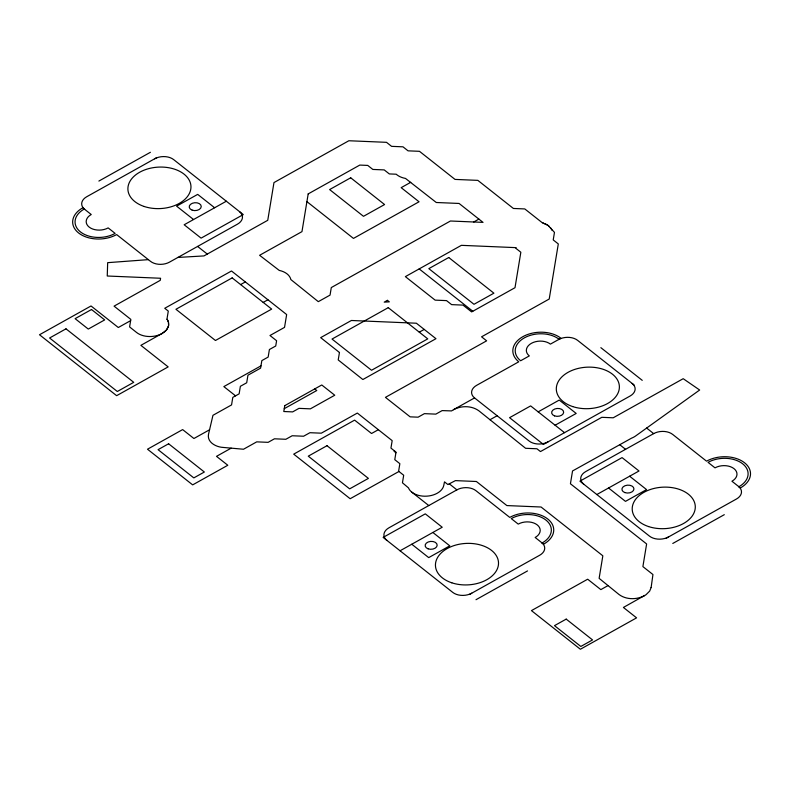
<?xml version="1.0" encoding="UTF-8"?>
<svg xmlns="http://www.w3.org/2000/svg" width="790" height="790" viewBox="0 0 790 790"><rect width="100%" height="100%" fill="white"/><g stroke="black" fill="none" stroke-linecap="round" stroke-linejoin="round"><path stroke-width="1.19" d="M168.645 324.848L168.596 325.411L168.398 321.974L167.421 319.762M651.128 587.513L652.945 574.537L642.892 566.598L646.625 543.955L570.429 483.766L572.543 470.959L631.526 438.174A18.042 11.86 -3 0 0 635.703 435.912L699.654 390.013L683.202 378.696L613.208 417.791L601.802 417.318L540.469 451.574L536.924 448.769L525.597 448.295L478.898 410.82C471.038 405.102 459.464 405.497 451.554 410.919L442.143 410.593L435.823 414.128L424.418 413.644L418.098 417.179L410.129 416.844L385.441 397.36L486.64 340.826L481.564 336.817L549.218 299.025L558.303 243.932L553.227 239.923L554.471 232.379L548.191 225.535L542.266 222.731L524.797 208.935L513.391 208.461L477.841 180.367L455.03 179.409L419.47 151.315L408.065 150.841L402.989 146.822L391.583 146.347L386.507 142.328L348.854 140.748L273.972 182.579L267.751 220.301L203.978 255.921L177.898 257.441M651.118 587.493L649.696 591.068L646.023 594.722L623.409 607.451L636.582 617.849L580.374 649.252L531.453 610.611L587.671 579.208L600.835 589.617L608.043 585.587M148.352 259.643L107.667 262.665L107.252 276.006L160.587 278.258L160.242 280.351L114.066 306.145L130.834 319.397L129.6 326.922L136.591 332.481A18.042 11.86 -3 0 0 161.93 333.597L166.463 329.924L168.458 326.003M168.31 326.586L168.596 325.45M167.875 327.712L168.092 327.159M167.253 328.818L167.559 328.285M166.483 329.894L166.858 329.371M165.554 330.911L166.009 330.418M165.011 331.405L164.468 331.889M163.293 332.758L163.876 332.333M162.612 333.183L140.887 345.349L168.161 366.896L116.634 395.681L39.5 334.753L91.028 305.967L118.312 327.514L130.636 320.631M644.601 595.611C636.78 599.808 626.282 599.906 619.005 594.495L599.126 578.349L602.839 555.805L541.081 507.012L506.864 505.57L476.39 481.495L455.425 480.616L447.91 484.556L444.494 481.861L443.773 485.406A18.042 11.86 -3 0 1 431.35 495.488A18.042 11.86 -3 0 1 412.706 492.802L411.56 491.953A18.042 11.86 -3 0 1 408.479 487.874L402.446 482.789L403.69 475.244L398.614 471.225L399.859 463.681L394.773 459.671L396.017 452.127L390.941 448.108L392.176 440.652L357.337 413.061L321.313 433.177L309.917 432.703L303.587 436.228L292.182 435.754L285.862 439.279L274.456 438.806L268.136 442.341L256.73 441.857L243.498 449.243L223.096 447.426C216.282 447.101 206.95 442.44 208.491 434.352L212.964 415.303L231.559 404.915L232.803 397.37L239.133 393.845L240.377 386.3L246.697 382.765L247.942 375.22L260.591 368.15L261.836 360.605L268.156 357.07L269.4 349.526L275.73 346L276.599 340.727L269.983 335.503L284.538 327.376L286.651 314.558L231.5 270.99L164.745 308.278L168.29 311.082L166.967 319.121L167.411 319.752L167.046 319.229M98.878 181.068L150.406 152.292M156.993 157.487L86.722 196.74A13.529 8.897 -3 0 0 84.648 209.311M226.335 201.213L184.169 224.765L201.104 238.136L243.261 214.584L173.652 159.6A13.529 8.897 -3 0 0 154.643 158.8M410.731 182.312L401.172 187.655L419.046 201.776L353.466 238.412L306.915 201.638M240.624 284.578L245.354 281.931M263.198 302.412L267.928 299.766M473.743 221.98L478.898 219.107M260.967 365.869L223.847 386.596L235.548 395.839M209.557 429.78L193.925 438.509L182.638 429.592L147.503 449.214L192.661 484.882L227.797 465.261L216.509 456.344L231.174 448.147M419.283 332.175L424.22 329.42M284.252 408.677L316.77 390.517L314.736 388.907M378.38 429.681L371.547 433.503L354.611 420.132L293.712 454.141L350.158 498.727L398.94 471.482M453.47 409.684L474.553 397.913A13.529 8.897 -3 0 1 476.627 385.342L518.783 361.79A27.058 17.785 -3 0 1 522.931 336.639A27.058 17.785 -3 0 1 560.939 338.238L550.403 344.124A13.529 8.897 -3 0 0 531.394 343.324A13.529 8.897 -3 0 0 529.32 355.905L520.659 360.744A24.658 16.205 -3 0 1 524.432 337.824A24.658 16.205 -3 0 1 559.073 339.285M394.654 451.041L394.121 451.337L395.918 452.759M489.998 419.727L497.127 415.747M538.168 411.847L559.251 400.076L576.187 413.447L555.103 425.227M542.128 542.977A24.658 16.205 -3 0 0 545.91 520.057A24.658 16.205 -3 0 0 511.268 518.605L518.23 524.106A13.529 8.897 -3 0 1 537.24 524.906A13.529 8.897 -3 0 1 535.166 537.476L543.629 544.162A27.058 17.785 -3 0 0 547.776 519.01A27.058 17.785 -3 0 0 509.767 517.411L475.906 490.659A13.529 8.897 -3 0 0 456.897 489.859L388.966 527.799A13.529 8.897 -3 0 0 386.893 540.38M400.066 550.778L442.222 527.236L425.297 513.856L383.13 537.407L452.749 592.391A13.529 8.897 -3 0 0 471.749 593.191M738.897 486.729A24.658 16.205 -3 0 0 742.679 463.819A24.658 16.205 -3 0 0 708.047 462.357L715.009 467.858A13.529 8.897 -3 0 1 734.019 468.658A13.529 8.897 -3 0 1 731.945 481.228L740.408 487.924A27.058 17.785 -3 0 0 744.555 462.772A27.058 17.785 -3 0 0 706.537 461.172L672.675 434.421A13.529 8.897 -3 0 0 653.666 433.621L585.745 471.561A13.529 8.897 -3 0 0 583.672 484.132M596.845 494.54L639.001 470.988L622.066 457.608L579.909 481.159L649.518 536.153A13.529 8.897 -3 0 0 668.528 536.953M469.408 594.505L539.679 555.251A13.529 8.897 -3 0 0 541.752 542.681M475.995 599.709L527.523 570.923M666.187 538.257L736.448 499.013A13.529 8.897 -3 0 0 738.522 486.433M672.774 543.461L724.302 514.675M542.928 222.948L543.698 223.205M544.448 223.491L545.169 223.807M545.87 224.133L546.542 224.498M547.194 224.874L547.806 225.278M548.388 225.693L548.932 226.138M600.854 347.659L642.25 380.355M634.054 384.937L577.608 340.352A13.529 8.897 -3 0 0 558.599 339.552M646.645 428.062L653.666 433.621M419.184 268.906L472.805 311.26M619.646 444.642L625.562 449.312M629.63 476.222L646.566 489.593L625.482 501.374L608.557 487.993M564.514 432.653L530.643 405.902L509.57 417.683L543.431 444.434L630.094 396.027A13.529 8.897 -3 0 0 632.168 383.446M474.553 397.913L529.112 441.018A13.529 8.897 -3 0 0 548.112 441.817M214.623 207.75L197.688 194.38L176.605 206.15L193.54 219.531M197.609 246.431L207.286 254.074M449.273 483.836L456.897 489.859M411.857 492.19L428.792 505.56M432.861 532.47L449.787 545.841L428.713 557.612L411.778 544.241M550.373 227.56L550.768 228.063M551.134 228.587L551.46 229.12M551.746 229.663L551.983 230.216M167.697 320.296L167.984 320.819M168.191 321.392L168.389 321.935M168.517 322.527L168.635 323.08M168.665 323.683L168.705 324.246M84.273 209.014A24.658 16.205 -3 0 0 80.491 231.934A24.658 16.205 -3 0 0 115.123 233.396L108.161 227.895A13.529 8.897 -3 0 1 89.161 227.095A13.529 8.897 -3 0 1 91.235 214.515L82.762 207.829A27.058 17.785 -3 0 0 78.615 232.981A27.058 17.785 -3 0 0 116.634 234.581L150.495 261.332A13.529 8.897 -3 0 0 169.504 262.132L237.425 224.192A13.529 8.897 -3 0 0 239.498 211.611M308.189 193.906L301.968 231.628L259.604 255.288L279.216 270.397A18.042 11.86 -3 0 1 290.848 279.551L318.311 301.662L330.052 295.104L331.296 287.56L450.448 221.003L483.026 222.375L459.079 203.455L436.278 202.497L405.507 178.431A18.042 11.86 -3 0 1 396.886 174.787L396.234 174.215L389.312 173.928L384.236 169.909L372.831 169.435L367.745 165.416L359.786 165.08L308.189 193.906M284.756 405.655L283.788 411.521L292.656 411.896L298.976 408.361L310.381 408.845L334.753 395.227L321.767 384.977L284.756 405.655M339.453 352.478L338.219 359.944L362.857 379.526L435.962 338.693L416.37 323.219L351.382 320.483L320.671 337.636L339.453 352.478M515.87 247.635L515.771 248.238L520.847 252.247L515.001 287.698L471.64 311.922L463.009 305.108L451.603 304.624L446.528 300.615L435.122 300.131L405.369 276.628L461.38 245.335L515.87 247.635M91.512 309.502L75.109 318.656L88.283 329.065L104.675 319.911L91.512 309.502M65.995 328.828L49.602 337.992L117.325 391.494L133.727 382.33L65.995 328.828M350.701 177.79L329.618 189.57L363.489 216.322L384.572 204.541L350.701 177.79M232.161 277.892L175.943 309.285L215.453 340.5L271.671 309.097L232.161 277.892M448.75 257.51L428.832 268.63L473.99 304.298L493.898 293.179L448.75 257.51M387.416 300.348L384.226 302.135L389.312 301.849L387.416 300.348M388.246 307.656L332.027 339.058L371.537 370.263L427.755 338.871L388.246 307.656M168.606 443.773L158.069 449.658L193.817 477.901L204.353 472.015L168.606 443.773M327.001 445.698L308.268 456.166L349.654 488.862L368.397 478.394L327.001 445.698M566.203 619.113L554.491 625.65L580.828 646.457L592.539 639.92L566.203 619.113M428.101 548.833A6.014 3.95 -3 0 0 437.166 545.199A6.014 3.95 -3 0 0 428.21 541.98A6.014 3.95 -3 0 0 428.101 548.833M451.811 582.813A31.57 20.757 -3 0 0 498.51 562.757A31.57 20.757 -3 0 0 450.596 546.887A31.57 20.757 -3 0 0 451.811 582.813M192.177 210.15A6.014 3.95 -3 0 0 201.243 206.516A6.014 3.95 -3 0 0 192.286 203.297A6.014 3.95 -3 0 0 192.177 210.15M144.264 206.506A31.57 20.757 -3 0 0 190.963 186.44A31.57 20.757 -3 0 0 143.049 170.581A31.57 20.757 -3 0 0 144.264 206.506M624.88 492.585A6.014 3.95 -3 0 0 633.945 488.951A6.014 3.95 -3 0 0 624.989 485.732A6.014 3.95 -3 0 0 624.88 492.585M648.59 526.575A31.57 20.757 -3 0 0 695.289 506.508A31.57 20.757 -3 0 0 647.375 490.639A31.57 20.757 -3 0 0 648.59 526.575M554.59 415.886A6.014 3.95 -3 0 0 563.655 412.252A6.014 3.95 -3 0 0 554.699 409.032A6.014 3.95 -3 0 0 554.59 415.886M572.681 406.574A31.57 20.757 -3 0 0 619.38 386.517A31.57 20.757 -3 0 0 571.466 370.648A31.57 20.757 -3 0 0 572.681 406.574"/></g></svg>
